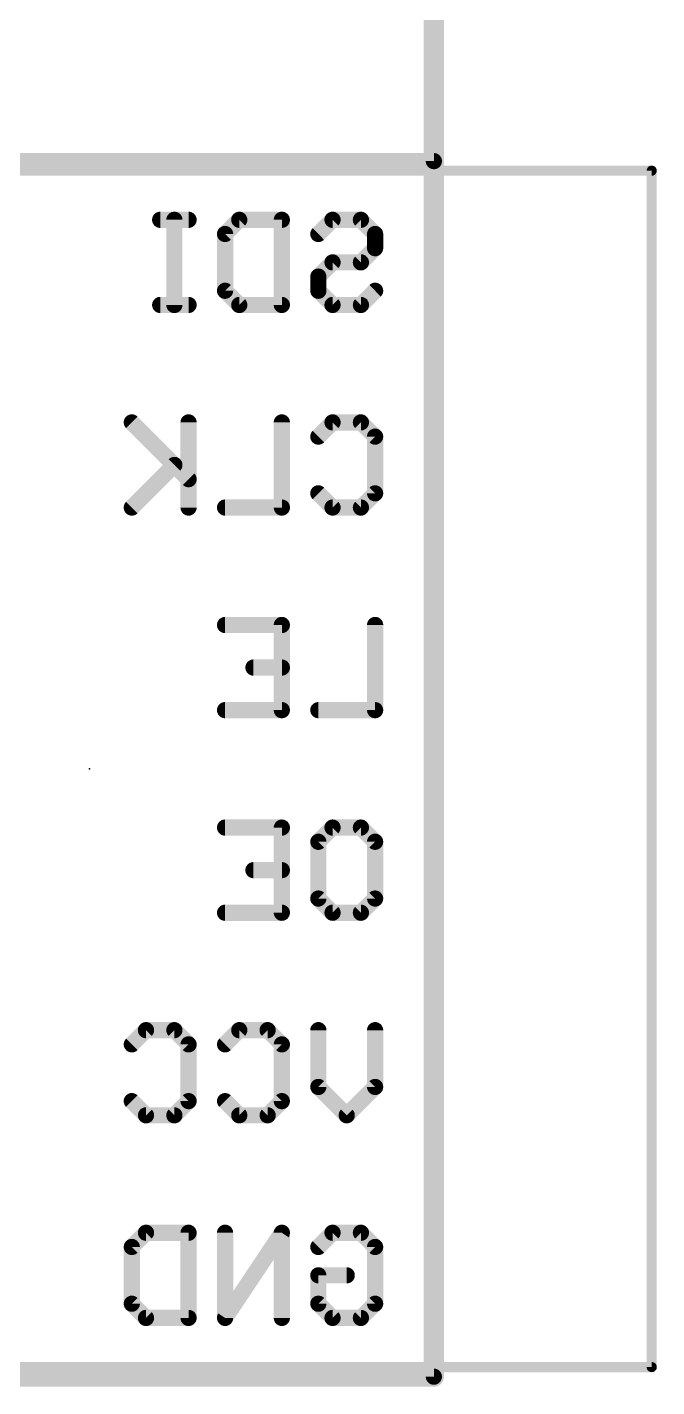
# Model space of a CAD drawing. Extents: x -3.5 to 25.7, y -2.5 to 53.5.
# Drawn here: x 17.76 to 25.66, y -0.13 to 16.92 of the extents above; entities that cross this region are included whole.
import ezdxf

# ---------------------------------------------------------------- set-up
doc = ezdxf.new("R2010")
doc.units = 0
for name, color, linetype in [('1', 12, 'CONTINUOUS'), ('16', 132, 'CONTINUOUS'), ('20', 31, 'CONTINUOUS'), ('21', 41, 'CONTINUOUS'), ('22', 40, 'CONTINUOUS'), ('23', 53, 'CONTINUOUS')]:
    doc.layers.add(name, color=color, linetype=linetype)

msp = doc.modelspace()

# ---------------------------------------------------------------- linework, layer by layer
at = {"layer": '1', "const_width": 0.254}
for points in [[(22.86, 0), (22.86, 53.34)], [(0, 0), (22.86, 0)]]:
    msp.add_lwpolyline(points, dxfattribs=at)
at = {"layer": '1', "const_width": 0.127}
for points in [[(22.7965, 0, 1), (22.9235, 0)], [(22.86, -0.0635, 1), (22.86, 0.0635)]]:
    msp.add_lwpolyline(points, format="xyb", dxfattribs=at)
at = {"layer": '16', "const_width": 0.254}
for points in [[(22.86, 0), (22.86, 53.34)], [(0, 0), (22.86, 0)]]:
    msp.add_lwpolyline(points, dxfattribs=at)
at = {"layer": '16', "const_width": 0.127}
for points in [[(22.7965, 0, 1), (22.9235, 0)], [(22.86, -0.0635, 1), (22.86, 0.0635)]]:
    msp.add_lwpolyline(points, format="xyb", dxfattribs=at)
at = {"layer": '20', "const_width": 0.2032}
for points in [[(22.86, 53.34), (22.86, 0)], [(0, 0), (22.86, 0)]]:
    msp.add_lwpolyline(points, dxfattribs=at)
at = {"layer": '20', "const_width": 0.1016}
for points in [[(22.8092, 0, 1), (22.9108, 0)], [(22.86, -0.0508, 1), (22.86, 0.0508)]]:
    msp.add_lwpolyline(points, format="xyb", dxfattribs=at)
at = {"layer": '21', "const_width": 0.127}
for points in [[(25.592, 15.12), (17.092, 15.12)], [(25.592, 0.12), (25.592, 15.12)], [(17.092, 0.12), (25.592, 0.12)]]:
    msp.add_lwpolyline(points, dxfattribs=at)
at = {"layer": '21', "const_width": 0.0635}
for points in [[(25.6238, 15.12, 1), (25.5603, 15.12)], [(25.592, 15.0883, 1), (25.592, 15.1518)], [(25.592, 0.0883, 1), (25.592, 0.1517)], [(25.5603, 0.12, 1), (25.6238, 0.12)]]:
    msp.add_lwpolyline(points, format="xyb", dxfattribs=at)
at = {"layer": '22', "const_width": 0.2032}
for points in [[(22.86, 15.24), (22.86, 48.26)], [(0, 15.24), (22.86, 15.24)], [(19.7846, 14.5043), (19.4287, 14.5043)], [(19.6067, 13.4366), (19.6067, 14.5043)], [(20.2422, 14.3264), (20.4201, 14.5043)], [(20.4201, 14.5043), (20.954, 14.5043)], [(20.954, 14.5043), (20.954, 13.4366)], [(21.4116, 14.3264), (21.5895, 14.5043)], [(21.5895, 14.5043), (21.9455, 14.5043)], [(21.9455, 14.5043), (22.1234, 14.3264)], [(20.2422, 13.6146), (20.2422, 14.3264)], [(22.1234, 14.3264), (22.1234, 14.1484)], [(22.1234, 14.1484), (21.9455, 13.9705)], [(21.5895, 13.9705), (21.4116, 13.7925)], [(21.9455, 13.9705), (21.5895, 13.9705)], [(21.4116, 13.7925), (21.4116, 13.6146)], [(20.4201, 13.4366), (20.2422, 13.6146)], [(21.4116, 13.6146), (21.5895, 13.4366)], [(21.9455, 13.4366), (22.1234, 13.6146)], [(19.7846, 13.4366), (19.4287, 13.4366)], [(20.954, 13.4366), (20.4201, 13.4366)], [(21.5895, 13.4366), (21.9455, 13.4366)], [(19.7846, 11.2525), (19.0728, 11.9643)], [(19.7846, 11.9643), (19.7846, 10.8966)], [(20.954, 11.9643), (20.954, 10.8966)], [(21.4116, 11.7864), (21.5895, 11.9643)], [(21.5895, 11.9643), (21.9455, 11.9643)], [(21.9455, 11.9643), (22.1234, 11.7864)], [(22.1234, 11.7864), (22.1234, 11.0746)], [(19.6067, 11.4305), (19.0728, 10.8966)], [(21.5895, 10.8966), (21.4116, 11.0746)], [(22.1234, 11.0746), (21.9455, 10.8966)], [(20.954, 10.8966), (20.2422, 10.8966)], [(21.9455, 10.8966), (21.5895, 10.8966)], [(20.2422, 9.4243), (20.954, 9.4243)], [(20.954, 9.4243), (20.954, 8.3566)], [(22.1234, 9.4243), (22.1234, 8.3566)], [(20.954, 8.8905), (20.5981, 8.8905)], [(20.954, 8.3566), (20.2422, 8.3566)], [(22.1234, 8.3566), (21.4116, 8.3566)], [(20.2422, 6.8843), (20.954, 6.8843)], [(20.954, 6.8843), (20.954, 5.8166)], [(21.4116, 6.7064), (21.5895, 6.8843)], [(21.5895, 6.8843), (21.9455, 6.8843)], [(21.9455, 6.8843), (22.1234, 6.7064)], [(21.4116, 5.9946), (21.4116, 6.7064)], [(22.1234, 6.7064), (22.1234, 5.9946)], [(20.954, 6.3505), (20.5981, 6.3505)], [(21.5895, 5.8166), (21.4116, 5.9946)], [(22.1234, 5.9946), (21.9455, 5.8166)], [(20.954, 5.8166), (20.2422, 5.8166)], [(21.9455, 5.8166), (21.5895, 5.8166)], [(19.0728, 4.1664), (19.2508, 4.3443)], [(19.2508, 4.3443), (19.6067, 4.3443)], [(19.6067, 4.3443), (19.7846, 4.1664)], [(20.2422, 4.1664), (20.4201, 4.3443)], [(20.4201, 4.3443), (20.7761, 4.3443)], [(20.7761, 4.3443), (20.954, 4.1664)], [(21.4116, 3.6325), (21.4116, 4.3443)], [(22.1234, 4.3443), (22.1234, 3.6325)], [(19.7846, 4.1664), (19.7846, 3.4546)], [(20.954, 4.1664), (20.954, 3.4546)], [(21.7675, 3.2766), (21.4116, 3.6325)], [(22.1234, 3.6325), (21.7675, 3.2766)], [(19.2508, 3.2766), (19.0728, 3.4546)], [(19.7846, 3.4546), (19.6067, 3.2766)], [(20.4201, 3.2766), (20.2422, 3.4546)], [(20.954, 3.4546), (20.7761, 3.2766)], [(19.6067, 3.2766), (19.2508, 3.2766)], [(20.7761, 3.2766), (20.4201, 3.2766)], [(19.0728, 1.6264), (19.2508, 1.8043)], [(19.2508, 1.8043), (19.7846, 1.8043)], [(19.7846, 1.8043), (19.7846, 0.7366)], [(20.954, 1.8043), (20.2422, 0.7366)], [(20.2422, 0.7366), (20.2422, 1.8043)], [(20.954, 0.7366), (20.954, 1.8043)], [(21.4116, 1.6264), (21.5895, 1.8043)], [(21.5895, 1.8043), (21.9455, 1.8043)], [(21.9455, 1.8043), (22.1234, 1.6264)], [(19.0728, 0.9146), (19.0728, 1.6264)], [(22.1234, 1.6264), (22.1234, 0.9146)], [(21.4116, 0.9146), (21.4116, 1.2705)], [(21.4116, 1.2705), (21.7675, 1.2705)], [(19.2508, 0.7366), (19.0728, 0.9146)], [(21.5895, 0.7366), (21.4116, 0.9146)], [(22.1234, 0.9146), (21.9455, 0.7366)], [(19.7846, 0.7366), (19.2508, 0.7366)], [(21.9455, 0.7366), (21.5895, 0.7366)]]:
    msp.add_lwpolyline(points, dxfattribs=at)
at = {"layer": '22', "const_width": 0.1016}
for points in [[(22.86, 15.1892, 1), (22.86, 15.2908)], [(22.8092, 15.24, 1), (22.9108, 15.24)], [(19.4287, 14.5551, 1), (19.4287, 14.4535)], [(19.6575, 14.5043, 1), (19.5559, 14.5043)], [(19.7846, 14.4535, 1), (19.7846, 14.5551)], [(20.4201, 14.5551, 1), (20.4201, 14.4535)], [(20.4561, 14.4684, 1), (20.3842, 14.5402)], [(21.0048, 14.5043, 1), (20.9032, 14.5043)], [(20.954, 14.4535, 1), (20.954, 14.5551)], [(21.5895, 14.5551, 1), (21.5895, 14.4535)], [(21.6255, 14.4684, 1), (21.5536, 14.5402)], [(21.9814, 14.5402, 1), (21.9095, 14.4684)], [(21.9455, 14.4535, 1), (21.9455, 14.5551)], [(20.293, 14.3264, 1), (20.1914, 14.3264)], [(20.2063, 14.3623, 1), (20.2781, 14.2904)], [(21.3757, 14.3623, 1), (21.4475, 14.2904)], [(22.1742, 14.3264, 1), (22.0726, 14.3264)], [(22.0875, 14.2904, 1), (22.1593, 14.3623)], [(22.0726, 14.1484, 1), (22.1742, 14.1484)], [(22.1593, 14.1125, 1), (22.0875, 14.1843)], [(21.5895, 14.0213, 1), (21.5895, 13.9197)], [(21.6255, 13.9345, 1), (21.5536, 14.0064)], [(21.9095, 14.0064, 1), (21.9814, 13.9345)], [(21.9455, 13.9197, 1), (21.9455, 14.0213)], [(21.4624, 13.7925, 1), (21.3608, 13.7925)], [(21.3757, 13.8284, 1), (21.4475, 13.7566)], [(20.2781, 13.6505, 1), (20.2063, 13.5786)], [(20.1914, 13.6146, 1), (20.293, 13.6146)], [(21.4475, 13.6505, 1), (21.3757, 13.5786)], [(21.3608, 13.6146, 1), (21.4624, 13.6146)], [(22.1593, 13.5786, 1), (22.0875, 13.6505)], [(19.4287, 13.4874, 1), (19.4287, 13.3858)], [(19.5559, 13.4366, 1), (19.6575, 13.4366)], [(19.7846, 13.3858, 1), (19.7846, 13.4874)], [(20.4201, 13.4874, 1), (20.4201, 13.3858)], [(20.3842, 13.4007, 1), (20.4561, 13.4725)], [(20.9032, 13.4366, 1), (21.0048, 13.4366)], [(20.954, 13.3858, 1), (20.954, 13.4874)], [(21.5895, 13.4874, 1), (21.5895, 13.3858)], [(21.5536, 13.4007, 1), (21.6255, 13.4725)], [(21.9095, 13.4725, 1), (21.9814, 13.4007)], [(21.9455, 13.3858, 1), (21.9455, 13.4874)], [(19.1087, 12.0002, 1), (19.0369, 11.9284)], [(19.8354, 11.9643, 1), (19.7338, 11.9643)], [(21.0048, 11.9643, 1), (20.9032, 11.9643)], [(21.5895, 12.0151, 1), (21.5895, 11.9135)], [(21.6255, 11.9284, 1), (21.5536, 12.0002)], [(21.9814, 12.0002, 1), (21.9095, 11.9284)], [(21.9455, 11.9135, 1), (21.9455, 12.0151)], [(21.3757, 11.8223, 1), (21.4475, 11.7504)], [(22.1742, 11.7864, 1), (22.0726, 11.7864)], [(22.0875, 11.7504, 1), (22.1593, 11.8223)], [(19.6426, 11.3945, 1), (19.5707, 11.4664)], [(19.7487, 11.2166, 1), (19.8205, 11.2884)], [(21.4475, 11.1105, 1), (21.3757, 11.0386)], [(22.0726, 11.0746, 1), (22.1742, 11.0746)], [(22.1593, 11.0386, 1), (22.0875, 11.1105)], [(19.0369, 10.9325, 1), (19.1087, 10.8607)], [(19.7338, 10.8966, 1), (19.8354, 10.8966)], [(20.2422, 10.9474, 1), (20.2422, 10.8458)], [(20.9032, 10.8966, 1), (21.0048, 10.8966)], [(20.954, 10.8458, 1), (20.954, 10.9474)], [(21.5895, 10.9474, 1), (21.5895, 10.8458)], [(21.5536, 10.8607, 1), (21.6255, 10.9325)], [(21.9095, 10.9325, 1), (21.9814, 10.8607)], [(21.9455, 10.8458, 1), (21.9455, 10.9474)], [(20.2422, 9.4751, 1), (20.2422, 9.3735)], [(21.0048, 9.4243, 1), (20.9032, 9.4243)], [(20.954, 9.3735, 1), (20.954, 9.4751)], [(22.1742, 9.4243, 1), (22.0726, 9.4243)], [(20.5981, 8.9413, 1), (20.5981, 8.8397)], [(20.954, 8.8397, 1), (20.954, 8.9413)], [(20.2422, 8.4074, 1), (20.2422, 8.3058)], [(20.9032, 8.3566, 1), (21.0048, 8.3566)], [(20.954, 8.3058, 1), (20.954, 8.4074)], [(21.4116, 8.4074, 1), (21.4116, 8.3058)], [(22.0726, 8.3566, 1), (22.1742, 8.3566)], [(22.1234, 8.3058, 1), (22.1234, 8.4074)], [(20.2422, 6.9351, 1), (20.2422, 6.8335)], [(21.0048, 6.8843, 1), (20.9032, 6.8843)], [(20.954, 6.8335, 1), (20.954, 6.9351)], [(21.5895, 6.9351, 1), (21.5895, 6.8335)], [(21.6255, 6.8484, 1), (21.5536, 6.9202)], [(21.9814, 6.9202, 1), (21.9095, 6.8484)], [(21.9455, 6.8335, 1), (21.9455, 6.9351)], [(21.4624, 6.7064, 1), (21.3608, 6.7064)], [(21.3757, 6.7423, 1), (21.4475, 6.6704)], [(22.1742, 6.7064, 1), (22.0726, 6.7064)], [(22.0875, 6.6704, 1), (22.1593, 6.7423)], [(20.5981, 6.4013, 1), (20.5981, 6.2997)], [(20.954, 6.2997, 1), (20.954, 6.4013)], [(21.4475, 6.0305, 1), (21.3757, 5.9586)], [(21.3608, 5.9946, 1), (21.4624, 5.9946)], [(22.0726, 5.9946, 1), (22.1742, 5.9946)], [(22.1593, 5.9586, 1), (22.0875, 6.0305)], [(20.2422, 5.8674, 1), (20.2422, 5.7658)], [(20.9032, 5.8166, 1), (21.0048, 5.8166)], [(20.954, 5.7658, 1), (20.954, 5.8674)], [(21.5895, 5.8674, 1), (21.5895, 5.7658)], [(21.5536, 5.7807, 1), (21.6255, 5.8525)], [(21.9095, 5.8525, 1), (21.9814, 5.7807)], [(21.9455, 5.7658, 1), (21.9455, 5.8674)], [(19.2508, 4.3951, 1), (19.2508, 4.2935)], [(19.2867, 4.3084, 1), (19.2148, 4.3802)], [(19.6426, 4.3802, 1), (19.5707, 4.3084)], [(19.6067, 4.2935, 1), (19.6067, 4.3951)], [(20.4201, 4.3951, 1), (20.4201, 4.2935)], [(20.4561, 4.3084, 1), (20.3842, 4.3802)], [(20.812, 4.3802, 1), (20.7401, 4.3084)], [(20.7761, 4.2935, 1), (20.7761, 4.3951)], [(21.4624, 4.3443, 1), (21.3608, 4.3443)], [(22.1742, 4.3443, 1), (22.0726, 4.3443)], [(19.8354, 4.1664, 1), (19.7338, 4.1664)], [(21.0048, 4.1664, 1), (20.9032, 4.1664)], [(19.0369, 4.2023, 1), (19.1087, 4.1304)], [(19.7487, 4.1304, 1), (19.8205, 4.2023)], [(20.2063, 4.2023, 1), (20.2781, 4.1304)], [(20.9181, 4.1304, 1), (20.9899, 4.2023)], [(21.4475, 3.6684, 1), (21.3757, 3.5966)], [(21.3608, 3.6325, 1), (21.4624, 3.6325)], [(22.0726, 3.6325, 1), (22.1742, 3.6325)], [(22.1593, 3.5966, 1), (22.0875, 3.6684)], [(19.1087, 3.4905, 1), (19.0369, 3.4186)], [(19.7338, 3.4546, 1), (19.8354, 3.4546)], [(19.8205, 3.4186, 1), (19.7487, 3.4905)], [(20.2781, 3.4905, 1), (20.2063, 3.4186)], [(20.9032, 3.4546, 1), (21.0048, 3.4546)], [(20.9899, 3.4186, 1), (20.9181, 3.4905)], [(19.2508, 3.3274, 1), (19.2508, 3.2258)], [(19.2148, 3.2407, 1), (19.2867, 3.3125)], [(19.5707, 3.3125, 1), (19.6426, 3.2407)], [(19.6067, 3.2258, 1), (19.6067, 3.3274)], [(20.4201, 3.3274, 1), (20.4201, 3.2258)], [(20.3842, 3.2407, 1), (20.4561, 3.3125)], [(20.7401, 3.3125, 1), (20.812, 3.2407)], [(20.7761, 3.2258, 1), (20.7761, 3.3274)], [(21.7316, 3.3125, 1), (21.8034, 3.2407)], [(21.7316, 3.2407, 1), (21.8034, 3.3125)], [(19.2508, 1.8551, 1), (19.2508, 1.7535)], [(19.2867, 1.7684, 1), (19.2148, 1.8402)], [(19.8354, 1.8043, 1), (19.7338, 1.8043)], [(19.7846, 1.7535, 1), (19.7846, 1.8551)], [(20.293, 1.8043, 1), (20.1914, 1.8043)], [(21.0048, 1.8043, 1), (20.9032, 1.8043)], [(20.9963, 1.7761, 1), (20.9117, 1.8325)], [(21.5895, 1.8551, 1), (21.5895, 1.7535)], [(21.6255, 1.7684, 1), (21.5536, 1.8402)], [(21.9814, 1.8402, 1), (21.9095, 1.7684)], [(21.9455, 1.7535, 1), (21.9455, 1.8551)], [(19.1236, 1.6264, 1), (19.022, 1.6264)], [(19.0369, 1.6623, 1), (19.1087, 1.5904)], [(21.3757, 1.6623, 1), (21.4475, 1.5904)], [(22.1742, 1.6264, 1), (22.0726, 1.6264)], [(22.0875, 1.5904, 1), (22.1593, 1.6623)], [(21.4624, 1.2705, 1), (21.3608, 1.2705)], [(21.4116, 1.3213, 1), (21.4116, 1.2197)], [(21.7675, 1.2197, 1), (21.7675, 1.3213)], [(19.1087, 0.9505, 1), (19.0369, 0.8786)], [(19.022, 0.9146, 1), (19.1236, 0.9146)], [(21.4475, 0.9505, 1), (21.3757, 0.8786)], [(21.3608, 0.9146, 1), (21.4624, 0.9146)], [(22.0726, 0.9146, 1), (22.1742, 0.9146)], [(22.1593, 0.8786, 1), (22.0875, 0.9505)], [(19.2508, 0.7874, 1), (19.2508, 0.6858)], [(19.2148, 0.7007, 1), (19.2867, 0.7725)], [(19.7338, 0.7366, 1), (19.8354, 0.7366)], [(19.7846, 0.6858, 1), (19.7846, 0.7874)], [(20.1999, 0.7648, 1), (20.2845, 0.7084)], [(20.1914, 0.7366, 1), (20.293, 0.7366)], [(20.9032, 0.7366, 1), (21.0048, 0.7366)], [(21.5895, 0.7874, 1), (21.5895, 0.6858)], [(21.5536, 0.7007, 1), (21.6255, 0.7725)], [(21.9095, 0.7725, 1), (21.9814, 0.7007)], [(21.9455, 0.6858, 1), (21.9455, 0.7874)]]:
    msp.add_lwpolyline(points, format="xyb", dxfattribs=at)
at = {"layer": '23'}
msp.add_point((18.542, 7.62), dxfattribs=at)

doc.saveas('drawing.dxf')
